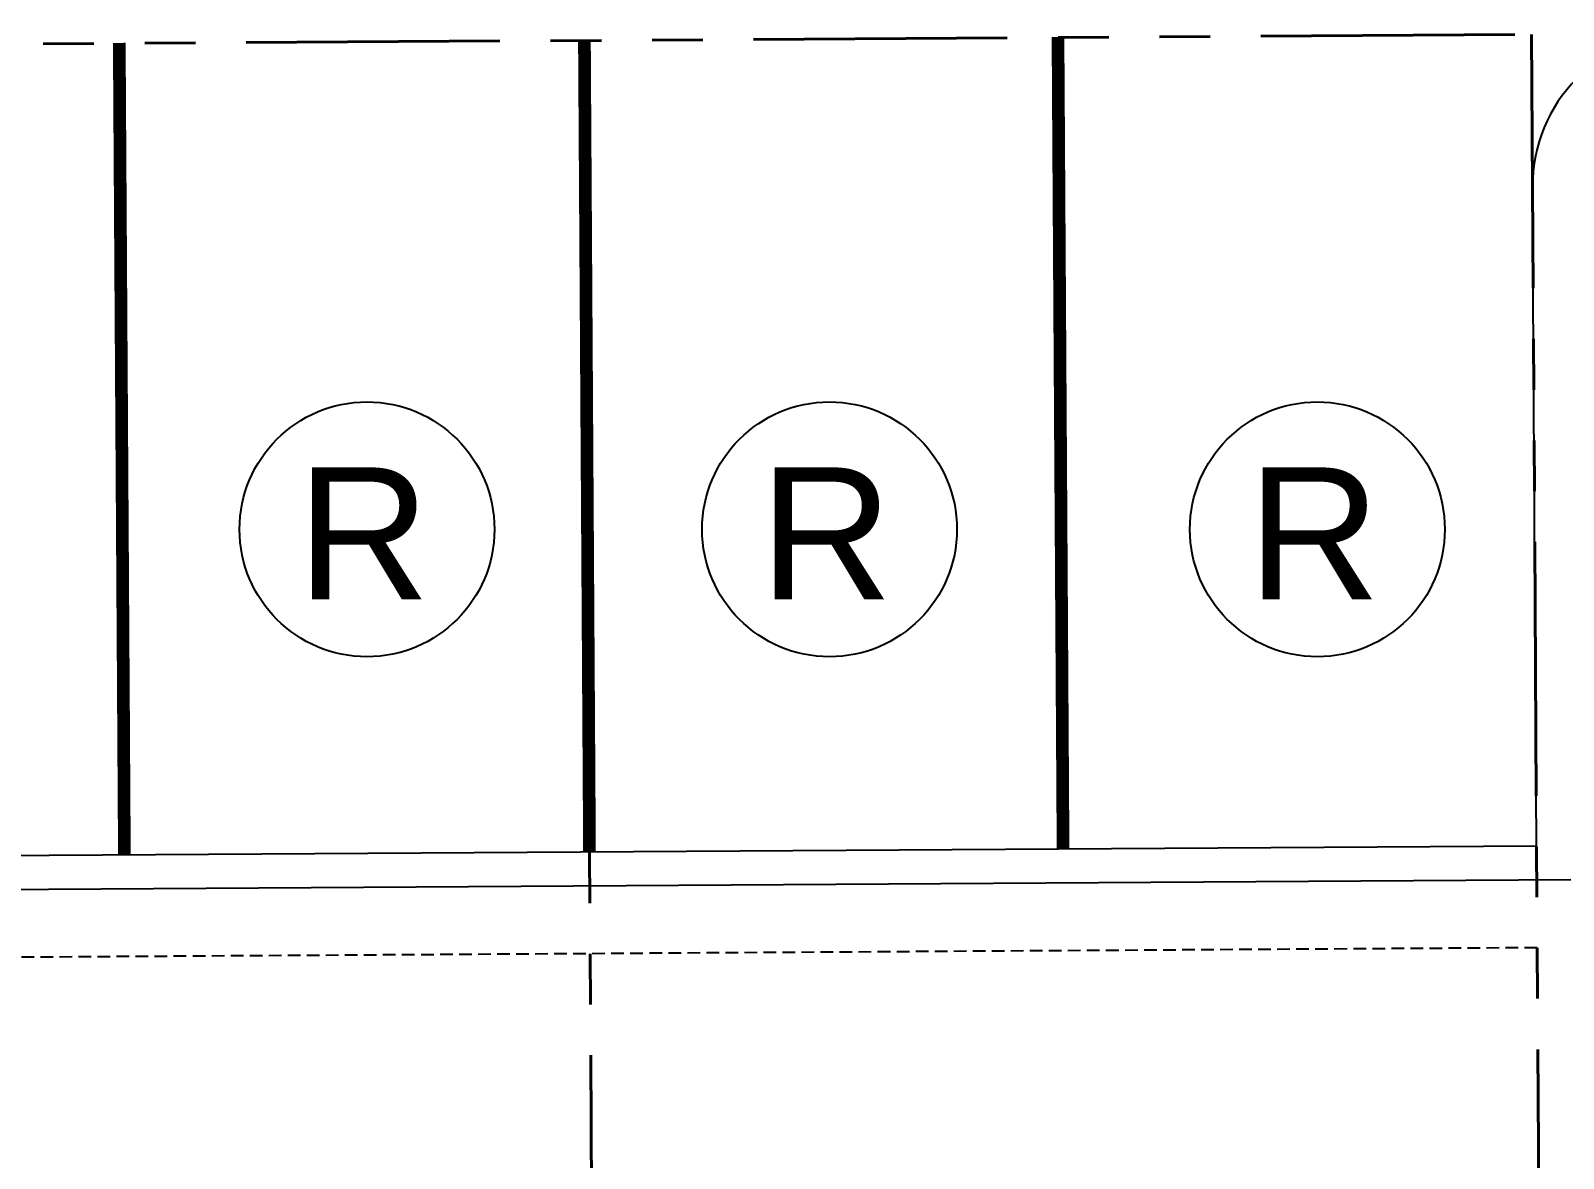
# Model space of a CAD drawing. Header units: feet. Extents: x 919634 to 928945, y 707022 to 708026.
# Drawn here: x 920908.83 to 920939.03, y 707260.56 to 707282.78 of the extents above; entities that cross this region are included whole.
import ezdxf
from ezdxf.enums import TextEntityAlignment as Align

# ---------------------------------------------------------------- set-up
doc = ezdxf.new("R2010")
doc.units = ezdxf.units.FT
doc.header["$LTSCALE"] = 20
doc.header["$MEASUREMENT"] = 0
doc.linetypes.add('Site Plan$0$HIDDEN2', pattern=[0.1875, 0.125, -0.0625])
doc.linetypes.add('Site Plan$0$PHANTOM2', pattern=[1.25, 0.625, -0.125, 0.125, -0.125, 0.125, -0.125])
for name, color, linetype in [('-u-site-xref', 7, 'Continuous'), ('Site Plan$0$-u-site-parking_overhang', 252, 'Site Plan$0$HIDDEN2'), ('Site Plan$0$SP-PARKING DESIGNATION', 254, 'Continuous')]:
    doc.layers.add(name, color=color, linetype=linetype)
for name, color, linetype, lineweight in [('Site Plan$0$SP-CURB', 3, 'Continuous', 25), ('Site Plan$0$SP-LOT LINES', 252, 'Site Plan$0$PHANTOM2', 40), ('Site Plan$0$SP-PARKING-STRIPE', 252, 'Continuous', 25)]:
    doc.layers.add(name, color=color, linetype=linetype, lineweight=lineweight)
doc.layers.get('-u-site-xref').off()
doc.styles.add('Site Plan$0$ARIAL', font='arial.ttf')

# ---------------------------------------------------------------- blocks, each defined once
blk = doc.blocks.new('Site Plan')
at = {"layer": 'Site Plan$0$-u-site-parking_overhang', "ltscale": 0.1, "extrusion": (-1.01273e-05, 0.001617, 0.999999)}
blk.add_line((920883.519, 707264.373, 0.029), (920938.518, 707264.718, 0.029), dxfattribs=at)
at = {"layer": 'Site Plan$0$SP-CURB'}
for p, q in [((920938.505, 707266.719), (920938.424, 707279.708)), ((920883.507, 707266.373), (920938.505, 707266.718)), ((920882.841, 707265.703), (920939.18, 707266.055))]:
    blk.add_line(p, q, dxfattribs=at)
blk.add_ellipse((920941.424, 707279.727), major_axis=(3, 0.019), ratio=0.999999, start_param=1.570796, end_param=3.141592, dxfattribs=at)
at = {"layer": 'Site Plan$0$SP-LOT LINES', "ltscale": 0.4, "extrusion": (-1.01273e-05, 0.001617, 0.999999)}
for p, q in [((920843.074, 707282.111, 0), (920938.405, 707282.708)), ((920919.739, 707282.591, 0), (920920.302, 707192.593, 0.146)), ((920938.405, 707282.708), (920938.969, 707192.71, 0.146))]:
    blk.add_line(p, q, dxfattribs=at)
at = {"layer": 'Site Plan$0$SP-PARKING DESIGNATION'}
for centre in [(920915.454, 707272.957), (920924.57, 707272.957), (920934.184, 707272.957)]:
    blk.add_circle(centre, 2.511, dxfattribs=at)
at = {"layer": 'Site Plan$0$SP-PARKING-STRIPE', "const_width": 0.25}
for points in [[(920910.572, 707282.544), (920910.673, 707266.544)], [(920919.839, 707266.602), (920919.739, 707282.601)], [(920929.172, 707266.66), (920929.072, 707282.66)]]:
    blk.add_lwpolyline(points, dxfattribs=at)
at = {"layer": 'Site Plan$0$SP-PARKING DESIGNATION', "style": 'Site Plan$0$ARIAL'}
for p in [(920915.386, 707271.578, 0), (920924.502, 707271.578, 0), (920934.116, 707271.578, 0)]:
    blk.add_text('R', height=2.6, dxfattribs=at).set_placement(p, align=Align.CENTER)

msp = doc.modelspace()

# ---------------------------------------------------------------- block references
at = {"layer": '-u-site-xref'}
msp.add_blockref('Site Plan', (0, 0), dxfattribs=at)

doc.saveas('drawing.dxf')
